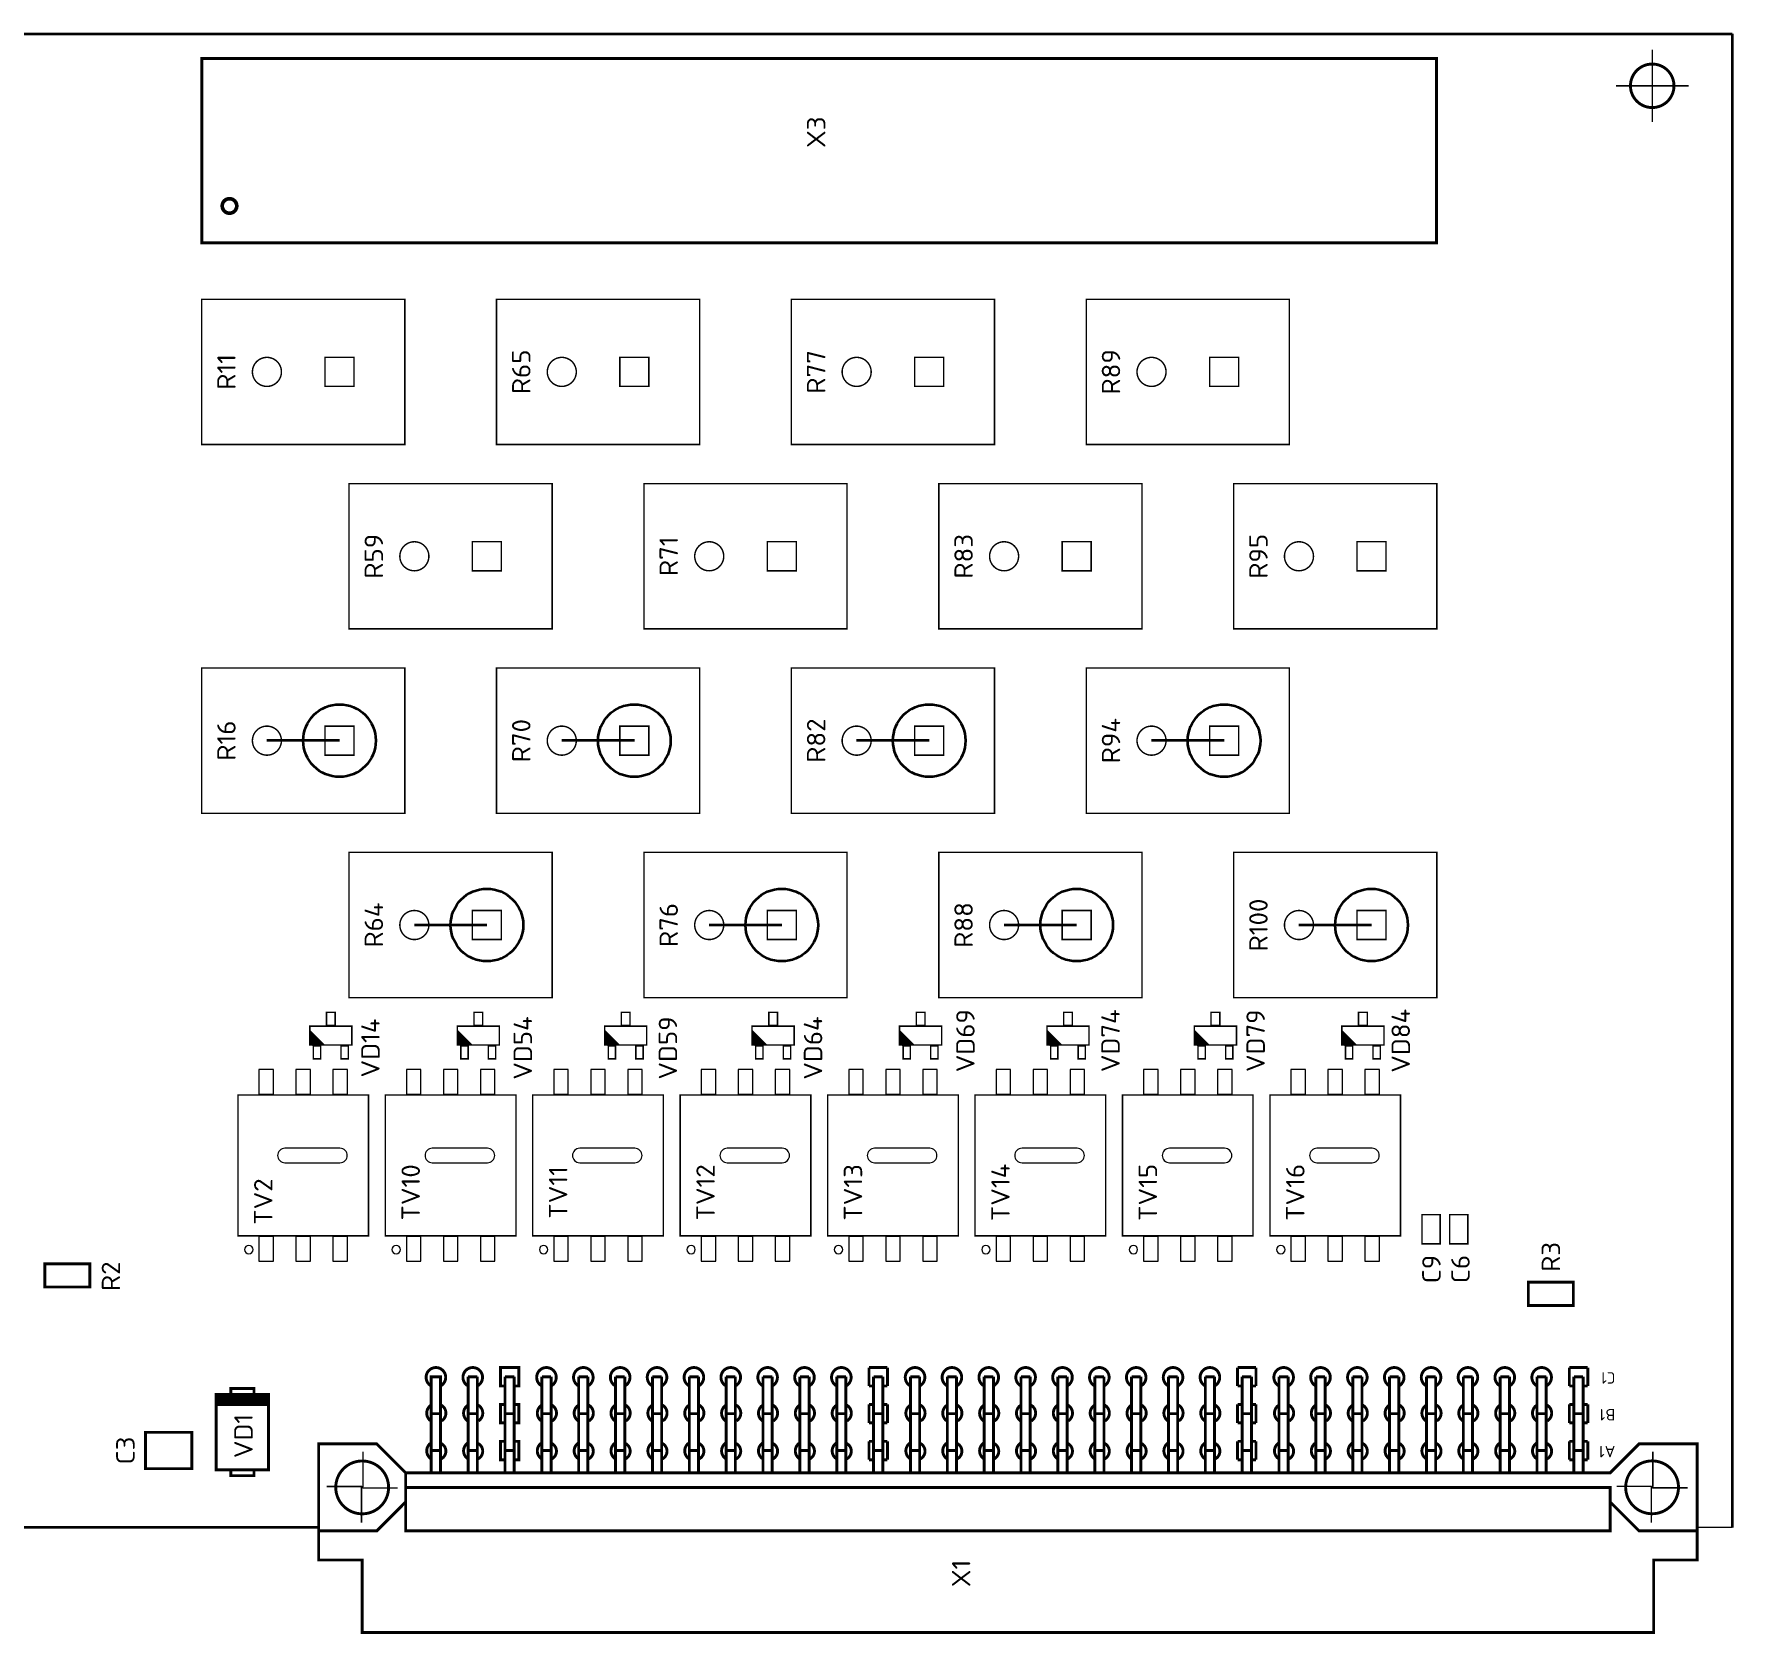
# Model space of a CAD drawing. Header units: millimetres. Extents: x -170 to 383, y 423 to 850.
# Drawn here: x -43.8 to 73.2, y 544.7 to 654.9 of the extents above; entities that cross this region are included whole.
import ezdxf
from ezdxf.enums import TextEntityAlignment as Align

# ---------------------------------------------------------------- set-up
doc = ezdxf.new("R2010")
doc.units = ezdxf.units.MM
doc.layers.add('TOP', color=7, linetype='Continuous', lineweight=35)
doc.layers.add('ФОН', color=254, linetype='Continuous', lineweight=5)
doc.styles.get("Standard").update_dxf_attribs({"font": 'txt.shx'})

msp = doc.modelspace()

# ---------------------------------------------------------------- linework, layer by layer
at = {"layer": 'TOP'}
for p, q in [((-160, 654.87), (73.25, 654.87)), ((73.25, 654.87), (73.25, 552)), ((-22.714, 606.195), (-27.714, 606.195)), ((-2.394, 606.195), (-7.394, 606.195)), ((17.926, 606.195), (12.926, 606.195)), ((38.246, 606.195), (33.246, 606.195)), ((-12.554, 593.495), (-17.554, 593.495)), ((7.766, 593.495), (2.766, 593.495)), ((28.086, 593.495), (23.086, 593.495)), ((48.406, 593.495), (43.406, 593.495)), ((-24.15, 552), (-160, 552))]:
    msp.add_line(p, q, dxfattribs=at)
at = {"layer": 'TOP', "const_width": 0.1}
for points in [[(-18.214, 601.195), (-32.214, 601.195), (-32.214, 611.195), (-18.214, 611.195), (-18.214, 601.195)], [(2.106, 601.195), (-11.894, 601.195), (-11.894, 611.195), (2.106, 611.195), (2.106, 601.195)], [(22.426, 601.195), (8.426, 601.195), (8.426, 611.195), (22.426, 611.195), (22.426, 601.195)], [(42.746, 601.195), (28.746, 601.195), (28.746, 611.195), (42.746, 611.195), (42.746, 601.195)], [(-21.714, 605.195), (-23.714, 605.195), (-23.714, 607.195), (-21.714, 607.195), (-21.714, 605.195)], [(-1.394, 605.195), (-3.394, 605.195), (-3.394, 607.195), (-1.394, 607.195), (-1.394, 605.195)], [(18.926, 605.195), (16.926, 605.195), (16.926, 607.195), (18.926, 607.195), (18.926, 605.195)], [(39.246, 605.195), (37.246, 605.195), (37.246, 607.195), (39.246, 607.195), (39.246, 605.195)], [(-8.054, 588.495), (-22.054, 588.495), (-22.054, 598.495), (-8.054, 598.495), (-8.054, 588.495)], [(12.266, 588.495), (-1.734, 588.495), (-1.734, 598.495), (12.266, 598.495), (12.266, 588.495)], [(32.586, 588.495), (18.586, 588.495), (18.586, 598.495), (32.586, 598.495), (32.586, 588.495)], [(52.906, 588.495), (38.906, 588.495), (38.906, 598.495), (52.906, 598.495), (52.906, 588.495)], [(-11.554, 592.495), (-13.554, 592.495), (-13.554, 594.495), (-11.554, 594.495), (-11.554, 592.495)], [(8.766, 592.495), (6.766, 592.495), (6.766, 594.495), (8.766, 594.495), (8.766, 592.495)], [(29.086, 592.495), (27.086, 592.495), (27.086, 594.495), (29.086, 594.495), (29.086, 592.495)], [(49.406, 592.495), (47.406, 592.495), (47.406, 594.495), (49.406, 594.495), (49.406, 592.495)]]:
    msp.add_lwpolyline(points, dxfattribs=at)
for points in [[(-27.714, 607.195, 1), (-27.714, 605.195, 1), (-27.714, 607.195)], [(-7.394, 607.195, 1), (-7.394, 605.195, 1), (-7.394, 607.195)], [(12.926, 607.195, 1), (12.926, 605.195, 1), (12.926, 607.195)], [(33.246, 607.195, 1), (33.246, 605.195, 1), (33.246, 607.195)], [(-17.554, 594.495, 1), (-17.554, 592.495, 1), (-17.554, 594.495)], [(2.766, 594.495, 1), (2.766, 592.495, 1), (2.766, 594.495)], [(23.086, 594.495, 1), (23.086, 592.495, 1), (23.086, 594.495)], [(43.406, 594.495, 1), (43.406, 592.495, 1), (43.406, 594.495)]]:
    msp.add_lwpolyline(points, format="xyb", dxfattribs=at)
at = {"layer": 'TOP'}
for centre in [(-22.714, 606.195), (-2.394, 606.195), (17.926, 606.195), (38.246, 606.195), (-12.554, 593.495), (7.766, 593.495), (28.086, 593.495), (48.406, 593.495)]:
    msp.add_circle(centre, 2.5, dxfattribs=at)
at = {"layer": 'ФОН'}
msp.add_line((73.25, 552), (70.85, 552), dxfattribs=at)
for points, const_width in [([(52.891, 640.485), (-32.199, 640.485), (-32.199, 653.185), (52.891, 653.185), (52.891, 640.485)], 0.2), ([(67.75, 648.8), (67.75, 653.8)], 0.1), ([(65.25, 651.3), (70.25, 651.3)], 0.1), ([(-18.214, 626.595), (-32.214, 626.595), (-32.214, 636.595), (-18.214, 636.595), (-18.214, 626.595)], 0.1), ([(2.106, 626.595), (-11.894, 626.595), (-11.894, 636.595), (2.106, 636.595), (2.106, 626.595)], 0.1), ([(22.426, 626.595), (8.426, 626.595), (8.426, 636.595), (22.426, 636.595), (22.426, 626.595)], 0.1), ([(42.746, 626.595), (28.746, 626.595), (28.746, 636.595), (42.746, 636.595), (42.746, 626.595)], 0.1), ([(-21.714, 630.595), (-23.714, 630.595), (-23.714, 632.595), (-21.714, 632.595), (-21.714, 630.595)], 0.1), ([(-1.394, 630.595), (-3.394, 630.595), (-3.394, 632.595), (-1.394, 632.595), (-1.394, 630.595)], 0.1), ([(18.926, 630.595), (16.926, 630.595), (16.926, 632.595), (18.926, 632.595), (18.926, 630.595)], 0.1), ([(39.246, 630.595), (37.246, 630.595), (37.246, 632.595), (39.246, 632.595), (39.246, 630.595)], 0.1), ([(-8.054, 613.895), (-22.054, 613.895), (-22.054, 623.895), (-8.054, 623.895), (-8.054, 613.895)], 0.1), ([(12.266, 613.895), (-1.734, 613.895), (-1.734, 623.895), (12.266, 623.895), (12.266, 613.895)], 0.1), ([(32.586, 613.895), (18.586, 613.895), (18.586, 623.895), (32.586, 623.895), (32.586, 613.895)], 0.1), ([(52.906, 613.895), (38.906, 613.895), (38.906, 623.895), (52.906, 623.895), (52.906, 613.895)], 0.1), ([(-11.554, 617.895), (-13.554, 617.895), (-13.554, 619.895), (-11.554, 619.895), (-11.554, 617.895)], 0.1), ([(8.766, 617.895), (6.766, 617.895), (6.766, 619.895), (8.766, 619.895), (8.766, 617.895)], 0.1), ([(29.086, 617.895), (27.086, 617.895), (27.086, 619.895), (29.086, 619.895), (29.086, 617.895)], 0.1), ([(49.406, 617.895), (47.406, 617.895), (47.406, 619.895), (49.406, 619.895), (49.406, 617.895)], 0.1), ([(-23.609, 586.575), (-23.609, 587.475), (-23.009, 587.475), (-23.009, 586.575), (-23.609, 586.575)], 0.1), ([(-13.449, 586.575), (-13.449, 587.475), (-12.849, 587.475), (-12.849, 586.575), (-13.449, 586.575)], 0.1), ([(-3.289, 586.575), (-3.289, 587.475), (-2.689, 587.475), (-2.689, 586.575), (-3.289, 586.575)], 0.1), ([(6.871, 586.575), (6.871, 587.475), (7.471, 587.475), (7.471, 586.575), (6.871, 586.575)], 0.1), ([(17.031, 586.575), (17.031, 587.475), (17.631, 587.475), (17.631, 586.575), (17.031, 586.575)], 0.1), ([(27.191, 586.575), (27.191, 587.475), (27.791, 587.475), (27.791, 586.575), (27.191, 586.575)], 0.1), ([(37.351, 586.575), (37.351, 587.475), (37.951, 587.475), (37.951, 586.575), (37.351, 586.575)], 0.1), ([(47.511, 586.575), (47.511, 587.475), (48.111, 587.475), (48.111, 586.575), (47.511, 586.575)], 0.1), ([(-21.859, 585.225), (-24.759, 585.225), (-24.759, 586.525), (-21.859, 586.525), (-21.859, 585.225)], 0.1), ([(-24.759, 586.225), (-23.759, 585.225)], 0.1), ([(-11.699, 585.225), (-14.599, 585.225), (-14.599, 586.525), (-11.699, 586.525), (-11.699, 585.225)], 0.1), ([(-14.599, 586.225), (-13.599, 585.225)], 0.1), ([(-1.539, 585.225), (-4.439, 585.225), (-4.439, 586.525), (-1.539, 586.525), (-1.539, 585.225)], 0.1), ([(-4.439, 586.225), (-3.439, 585.225)], 0.1), ([(8.621, 585.225), (5.721, 585.225), (5.721, 586.525), (8.621, 586.525), (8.621, 585.225)], 0.1), ([(5.721, 586.225), (6.721, 585.225)], 0.1), ([(18.781, 585.225), (15.881, 585.225), (15.881, 586.525), (18.781, 586.525), (18.781, 585.225)], 0.1), ([(15.881, 586.225), (16.881, 585.225)], 0.1), ([(28.941, 585.225), (26.041, 585.225), (26.041, 586.525), (28.941, 586.525), (28.941, 585.225)], 0.1), ([(26.041, 586.225), (27.041, 585.225)], 0.1), ([(39.101, 585.225), (36.201, 585.225), (36.201, 586.525), (39.101, 586.525), (39.101, 585.225)], 0.1), ([(36.201, 586.225), (37.201, 585.225)], 0.1), ([(49.261, 585.225), (46.361, 585.225), (46.361, 586.525), (49.261, 586.525), (49.261, 585.225)], 0.1), ([(46.361, 586.225), (47.361, 585.225)], 0.1), ([(-24.759, 586.125), (-23.859, 585.225)], 0.1), ([(-24.759, 586.025), (-23.959, 585.225)], 0.1), ([(-24.759, 585.925), (-24.059, 585.225)], 0.1), ([(-24.759, 585.825), (-24.159, 585.225)], 0.1), ([(-24.759, 585.725), (-24.259, 585.225)], 0.1), ([(-24.759, 585.625), (-24.359, 585.225)], 0.1), ([(-24.759, 585.525), (-24.459, 585.225)], 0.1), ([(-24.759, 585.425), (-24.509, 585.175), (-24.509, 584.275), (-24.009, 584.275), (-24.009, 585.175), (-24.509, 585.175)], 0.1), ([(-24.759, 585.325), (-24.659, 585.225)], 0.1), ([(-22.609, 585.175), (-22.609, 584.275), (-22.109, 584.275), (-22.109, 585.175), (-22.609, 585.175)], 0.1), ([(-14.599, 586.125), (-13.699, 585.225)], 0.1), ([(-14.599, 586.025), (-13.799, 585.225)], 0.1), ([(-14.599, 585.925), (-13.899, 585.225)], 0.1), ([(-14.599, 585.825), (-13.999, 585.225)], 0.1), ([(-14.599, 585.725), (-14.099, 585.225)], 0.1), ([(-14.599, 585.625), (-14.199, 585.225)], 0.1), ([(-14.599, 585.525), (-14.299, 585.225)], 0.1), ([(-14.599, 585.425), (-14.349, 585.175), (-14.349, 584.275), (-13.849, 584.275), (-13.849, 585.175), (-14.349, 585.175)], 0.1), ([(-14.599, 585.325), (-14.499, 585.225)], 0.1), ([(-12.449, 585.175), (-12.449, 584.275), (-11.949, 584.275), (-11.949, 585.175), (-12.449, 585.175)], 0.1), ([(-4.439, 586.125), (-3.539, 585.225)], 0.1), ([(-4.439, 586.025), (-3.639, 585.225)], 0.1), ([(-4.439, 585.925), (-3.739, 585.225)], 0.1), ([(-4.439, 585.825), (-3.839, 585.225)], 0.1), ([(-4.439, 585.725), (-3.939, 585.225)], 0.1), ([(-4.439, 585.625), (-4.039, 585.225)], 0.1), ([(-4.439, 585.525), (-4.139, 585.225)], 0.1), ([(-4.439, 585.425), (-4.189, 585.175), (-4.189, 584.275), (-3.689, 584.275), (-3.689, 585.175), (-4.189, 585.175)], 0.1), ([(-4.439, 585.325), (-4.339, 585.225)], 0.1), ([(-2.289, 585.175), (-2.289, 584.275), (-1.789, 584.275), (-1.789, 585.175), (-2.289, 585.175)], 0.1), ([(5.721, 586.125), (6.621, 585.225)], 0.1), ([(5.721, 586.025), (6.521, 585.225)], 0.1), ([(5.721, 585.925), (6.421, 585.225)], 0.1), ([(5.721, 585.825), (6.321, 585.225)], 0.1), ([(5.721, 585.725), (6.221, 585.225)], 0.1), ([(5.721, 585.625), (6.121, 585.225)], 0.1), ([(5.721, 585.525), (6.021, 585.225)], 0.1), ([(5.721, 585.425), (5.971, 585.175), (5.971, 584.275), (6.471, 584.275), (6.471, 585.175), (5.971, 585.175)], 0.1), ([(5.721, 585.325), (5.821, 585.225)], 0.1), ([(7.871, 585.175), (7.871, 584.275), (8.371, 584.275), (8.371, 585.175), (7.871, 585.175)], 0.1), ([(15.881, 586.125), (16.781, 585.225)], 0.1), ([(15.881, 586.025), (16.681, 585.225)], 0.1), ([(15.881, 585.925), (16.581, 585.225)], 0.1), ([(15.881, 585.825), (16.481, 585.225)], 0.1), ([(15.881, 585.725), (16.381, 585.225)], 0.1), ([(15.881, 585.625), (16.281, 585.225)], 0.1), ([(15.881, 585.525), (16.181, 585.225)], 0.1), ([(15.881, 585.425), (16.131, 585.175), (16.131, 584.275), (16.631, 584.275), (16.631, 585.175), (16.131, 585.175)], 0.1), ([(15.881, 585.325), (15.981, 585.225)], 0.1), ([(18.031, 585.175), (18.031, 584.275), (18.531, 584.275), (18.531, 585.175), (18.031, 585.175)], 0.1), ([(26.041, 586.125), (26.941, 585.225)], 0.1), ([(26.041, 586.025), (26.841, 585.225)], 0.1), ([(26.041, 585.925), (26.741, 585.225)], 0.1), ([(26.041, 585.825), (26.641, 585.225)], 0.1), ([(26.041, 585.725), (26.541, 585.225)], 0.1), ([(26.041, 585.625), (26.441, 585.225)], 0.1), ([(26.041, 585.525), (26.341, 585.225)], 0.1), ([(26.041, 585.425), (26.291, 585.175), (26.291, 584.275), (26.791, 584.275), (26.791, 585.175), (26.291, 585.175)], 0.1), ([(26.041, 585.325), (26.141, 585.225)], 0.1), ([(28.191, 585.175), (28.191, 584.275), (28.691, 584.275), (28.691, 585.175), (28.191, 585.175)], 0.1), ([(36.201, 586.125), (37.101, 585.225)], 0.1), ([(36.201, 586.025), (37.001, 585.225)], 0.1), ([(36.201, 585.925), (36.901, 585.225)], 0.1), ([(36.201, 585.825), (36.801, 585.225)], 0.1), ([(36.201, 585.725), (36.701, 585.225)], 0.1), ([(36.201, 585.625), (36.601, 585.225)], 0.1), ([(36.201, 585.525), (36.501, 585.225)], 0.1), ([(36.201, 585.425), (36.451, 585.175), (36.451, 584.275), (36.951, 584.275), (36.951, 585.175), (36.451, 585.175)], 0.1), ([(36.201, 585.325), (36.301, 585.225)], 0.1), ([(38.351, 585.175), (38.351, 584.275), (38.851, 584.275), (38.851, 585.175), (38.351, 585.175)], 0.1), ([(46.361, 586.125), (47.261, 585.225)], 0.1), ([(46.361, 586.025), (47.161, 585.225)], 0.1), ([(46.361, 585.925), (47.061, 585.225)], 0.1), ([(46.361, 585.825), (46.961, 585.225)], 0.1), ([(46.361, 585.725), (46.861, 585.225)], 0.1), ([(46.361, 585.625), (46.761, 585.225)], 0.1), ([(46.361, 585.525), (46.661, 585.225)], 0.1), ([(46.361, 585.425), (46.611, 585.175), (46.611, 584.275), (47.111, 584.275), (47.111, 585.175), (46.611, 585.175)], 0.1), ([(46.361, 585.325), (46.461, 585.225)], 0.1), ([(48.511, 585.175), (48.511, 584.275), (49.011, 584.275), (49.011, 585.175), (48.511, 585.175)], 0.1), ([(-29.714, 572.085), (-20.714, 572.085), (-20.714, 581.785), (-29.714, 581.785), (-29.714, 572.085)], 0.1), ([(-19.554, 572.085), (-10.554, 572.085), (-10.554, 581.785), (-19.554, 581.785), (-19.554, 572.085)], 0.1), ([(-9.394, 572.085), (-0.394, 572.085), (-0.394, 581.785), (-9.394, 581.785), (-9.394, 572.085)], 0.1), ([(0.766, 572.085), (9.766, 572.085), (9.766, 581.785), (0.766, 581.785), (0.766, 572.085)], 0.1), ([(10.926, 572.085), (19.926, 572.085), (19.926, 581.785), (10.926, 581.785), (10.926, 572.085)], 0.1), ([(21.086, 572.085), (30.086, 572.085), (30.086, 581.785), (21.086, 581.785), (21.086, 572.085)], 0.1), ([(31.246, 572.085), (40.246, 572.085), (40.246, 581.785), (31.246, 581.785), (31.246, 572.085)], 0.1), ([(41.406, 572.085), (50.406, 572.085), (50.406, 581.785), (41.406, 581.785), (41.406, 572.085)], 0.1), ([(53.135, 571.54), (51.885, 571.54), (51.885, 573.54), (53.135, 573.54), (53.135, 571.54)], 0.1), ([(55.04, 571.54), (53.79, 571.54), (53.79, 573.54), (55.04, 573.54), (55.04, 571.54)], 0.1), ([(-39.92, 570.165), (-39.92, 568.565), (-43.02, 568.565), (-43.02, 570.165), (-39.92, 570.165)], 0.2), ([(62.315, 568.895), (62.315, 567.295), (59.215, 567.295), (59.215, 568.895), (62.315, 568.895)], 0.2), ([(-11.308, 561.745), (-11.625, 561.745), (-11.625, 563.015), (-10.355, 563.015), (-10.355, 561.745), (-10.672, 561.745)], 0.2), ([(13.775, 561.745), (13.775, 563.015)], 0.2), ([(13.775, 563.015), (15.045, 563.015)], 0.2), ([(15.045, 563.015), (15.045, 561.745)], 0.2), ([(39.175, 561.745), (39.175, 563.015)], 0.2), ([(39.175, 563.015), (40.445, 563.015)], 0.2), ([(40.445, 563.015), (40.445, 561.745)], 0.2), ([(62.035, 561.745), (62.035, 563.015)], 0.2), ([(62.035, 563.015), (63.305, 563.015)], 0.2), ([(63.305, 563.015), (63.305, 561.745)], 0.2), ([(-16.388, 555.713), (-16.388, 562.38), (-15.752, 562.38), (-15.752, 555.713)], 0.2), ([(-13.848, 562.38), (-13.212, 562.38)], 0.2), ([(-13.848, 555.713), (-13.848, 562.38)], 0.2), ([(-13.212, 562.38), (-13.212, 555.713)], 0.2), ([(-11.308, 562.38), (-10.672, 562.38)], 0.2), ([(-11.308, 555.713), (-11.308, 562.38)], 0.2), ([(-10.672, 562.38), (-10.672, 555.713)], 0.2), ([(-8.768, 562.38), (-8.132, 562.38)], 0.2), ([(-8.768, 555.713), (-8.768, 562.38)], 0.2), ([(-8.132, 562.38), (-8.132, 555.713)], 0.2), ([(-6.228, 562.38), (-5.592, 562.38)], 0.2), ([(-6.228, 555.713), (-6.228, 562.38)], 0.2), ([(-5.592, 562.38), (-5.592, 555.713)], 0.2), ([(-3.688, 562.38), (-3.052, 562.38)], 0.2), ([(-3.688, 555.713), (-3.688, 562.38)], 0.2), ([(-3.052, 562.38), (-3.052, 555.713)], 0.2), ([(-1.148, 562.38), (-0.512, 562.38)], 0.2), ([(-1.148, 555.713), (-1.148, 562.38)], 0.2), ([(-0.512, 562.38), (-0.512, 555.713)], 0.2), ([(1.392, 562.38), (2.028, 562.38)], 0.2), ([(1.392, 555.713), (1.392, 562.38)], 0.2), ([(2.028, 562.38), (2.028, 555.713)], 0.2), ([(3.932, 562.38), (4.568, 562.38)], 0.2), ([(3.932, 555.713), (3.932, 562.38)], 0.2), ([(4.568, 562.38), (4.568, 555.713)], 0.2), ([(6.472, 562.38), (7.108, 562.38)], 0.2), ([(6.472, 555.713), (6.472, 562.38)], 0.2), ([(7.108, 562.38), (7.108, 555.713)], 0.2), ([(9.012, 562.38), (9.648, 562.38)], 0.2), ([(9.012, 555.713), (9.012, 562.38)], 0.2), ([(9.648, 562.38), (9.648, 555.713)], 0.2), ([(11.552, 562.38), (12.188, 562.38)], 0.2), ([(11.552, 555.713), (11.552, 562.38)], 0.2), ([(12.188, 562.38), (12.188, 555.713)], 0.2), ([(14.092, 561.745), (13.775, 561.745)], 0.2), ([(14.092, 562.38), (14.728, 562.38)], 0.2), ([(14.092, 555.713), (14.092, 562.38)], 0.2), ([(14.728, 562.38), (14.728, 555.713)], 0.2), ([(15.045, 561.745), (14.728, 561.745)], 0.2), ([(16.632, 562.38), (17.268, 562.38)], 0.2), ([(16.632, 555.713), (16.632, 562.38)], 0.2), ([(17.268, 562.38), (17.268, 555.713)], 0.2), ([(19.172, 562.38), (19.808, 562.38)], 0.2), ([(19.172, 555.713), (19.172, 562.38)], 0.2), ([(19.808, 562.38), (19.808, 555.713)], 0.2), ([(21.712, 562.38), (22.348, 562.38)], 0.2), ([(21.712, 555.713), (21.712, 562.38)], 0.2), ([(22.348, 562.38), (22.348, 555.713)], 0.2), ([(24.252, 562.38), (24.888, 562.38)], 0.2), ([(24.252, 555.713), (24.252, 562.38)], 0.2), ([(24.888, 562.38), (24.888, 555.713)], 0.2), ([(26.792, 562.38), (27.428, 562.38)], 0.2), ([(26.792, 555.713), (26.792, 562.38)], 0.2), ([(27.428, 562.38), (27.428, 555.713)], 0.2), ([(29.332, 562.38), (29.968, 562.38)], 0.2), ([(29.332, 555.713), (29.332, 562.38)], 0.2), ([(29.968, 562.38), (29.968, 555.713)], 0.2), ([(31.872, 562.38), (32.508, 562.38)], 0.2), ([(31.872, 555.713), (31.872, 562.38)], 0.2), ([(32.508, 562.38), (32.508, 555.713)], 0.2), ([(34.412, 562.38), (35.048, 562.38)], 0.2), ([(34.412, 555.713), (34.412, 562.38)], 0.2), ([(35.048, 562.38), (35.048, 555.713)], 0.2), ([(36.952, 562.38), (37.588, 562.38)], 0.2), ([(36.952, 555.713), (36.952, 562.38)], 0.2), ([(37.588, 562.38), (37.588, 555.713)], 0.2), ([(39.492, 561.745), (39.175, 561.745)], 0.2), ([(39.492, 562.38), (40.128, 562.38)], 0.2), ([(39.492, 555.713), (39.492, 562.38)], 0.2), ([(40.128, 562.38), (40.128, 555.713)], 0.2), ([(40.445, 561.745), (40.128, 561.745)], 0.2), ([(42.032, 562.38), (42.668, 562.38)], 0.2), ([(42.032, 555.713), (42.032, 562.38)], 0.2), ([(42.668, 562.38), (42.668, 555.713)], 0.2), ([(44.572, 562.38), (45.208, 562.38)], 0.2), ([(44.572, 555.713), (44.572, 562.38)], 0.2), ([(45.208, 562.38), (45.208, 555.713)], 0.2), ([(47.112, 562.38), (47.748, 562.38)], 0.2), ([(47.112, 555.713), (47.112, 562.38)], 0.2), ([(47.748, 562.38), (47.748, 555.713)], 0.2), ([(49.652, 562.38), (50.288, 562.38)], 0.2), ([(49.652, 555.713), (49.652, 562.38)], 0.2), ([(50.288, 562.38), (50.288, 555.713)], 0.2), ([(52.192, 562.38), (52.828, 562.38)], 0.2), ([(52.192, 555.713), (52.192, 562.38)], 0.2), ([(52.828, 562.38), (52.828, 555.713)], 0.2), ([(54.732, 562.38), (55.368, 562.38)], 0.2), ([(54.732, 555.713), (54.732, 562.38)], 0.2), ([(55.368, 562.38), (55.368, 555.713)], 0.2), ([(57.272, 562.38), (57.908, 562.38)], 0.2), ([(57.272, 555.713), (57.272, 562.38)], 0.2), ([(57.908, 562.38), (57.908, 555.713)], 0.2), ([(59.812, 562.38), (60.448, 562.38)], 0.2), ([(59.812, 555.713), (59.812, 562.38)], 0.2), ([(60.448, 562.38), (60.448, 555.713)], 0.2), ([(62.352, 561.745), (62.035, 561.745)], 0.2), ([(62.352, 562.38), (62.988, 562.38)], 0.2), ([(62.352, 555.713), (62.352, 562.38)], 0.2), ([(62.988, 562.38), (62.988, 555.713)], 0.2), ([(63.305, 561.745), (62.988, 561.745)], 0.2), ([(-31.207, 561.17), (-27.603, 561.17), (-27.603, 555.97), (-31.207, 555.97), (-31.207, 561.17)], 0.2), ([(-31.207, 561.07), (-27.603, 561.07)], 0.2), ([(-31.207, 560.97), (-27.603, 560.97)], 0.2), ([(-31.207, 560.87), (-27.603, 560.87)], 0.2), ([(-31.207, 560.77), (-27.603, 560.77)], 0.2), ([(-31.207, 560.67), (-27.603, 560.67)], 0.2), ([(-31.207, 560.57), (-27.603, 560.57)], 0.2), ([(-31.207, 560.47), (-27.603, 560.47)], 0.2), ([(-28.605, 561.17), (-28.605, 561.57), (-30.205, 561.57), (-30.205, 560.97)], 0.2), ([(-11.308, 559.205), (-11.625, 559.205), (-11.625, 560.475), (-11.308, 560.475)], 0.2), ([(-10.672, 560.475), (-10.355, 560.475), (-10.355, 559.205), (-10.672, 559.205)], 0.2), ([(13.775, 560.475), (14.092, 560.475)], 0.2), ([(13.775, 559.205), (13.775, 560.475)], 0.2), ([(14.728, 560.475), (15.045, 560.475)], 0.2), ([(15.045, 560.475), (15.045, 559.205)], 0.2), ([(39.175, 560.475), (39.492, 560.475)], 0.2), ([(39.175, 559.205), (39.175, 560.475)], 0.2), ([(40.128, 560.475), (40.445, 560.475)], 0.2), ([(40.445, 560.475), (40.445, 559.205)], 0.2), ([(62.035, 560.475), (62.352, 560.475)], 0.2), ([(62.035, 559.205), (62.035, 560.475)], 0.2), ([(62.988, 560.475), (63.305, 560.475)], 0.2), ([(63.305, 560.475), (63.305, 559.205)], 0.2), ([(-16.388, 559.84), (-15.752, 559.84)], 0.2), ([(-13.848, 559.84), (-13.212, 559.84)], 0.2), ([(-11.308, 559.84), (-10.672, 559.84)], 0.2), ([(-8.768, 559.84), (-8.132, 559.84)], 0.2), ([(-6.228, 559.84), (-5.592, 559.84)], 0.2), ([(-3.688, 559.84), (-3.052, 559.84)], 0.2), ([(-1.148, 559.84), (-0.512, 559.84)], 0.2), ([(1.392, 559.84), (2.028, 559.84)], 0.2), ([(3.932, 559.84), (4.568, 559.84)], 0.2), ([(6.472, 559.84), (7.108, 559.84)], 0.2), ([(9.012, 559.84), (9.648, 559.84)], 0.2), ([(11.552, 559.84), (12.188, 559.84)], 0.2), ([(14.092, 559.84), (14.728, 559.84)], 0.2), ([(16.632, 559.84), (17.268, 559.84)], 0.2), ([(19.172, 559.84), (19.808, 559.84)], 0.2), ([(21.712, 559.84), (22.348, 559.84)], 0.2), ([(24.252, 559.84), (24.888, 559.84)], 0.2), ([(26.792, 559.84), (27.428, 559.84)], 0.2), ([(29.332, 559.84), (29.968, 559.84)], 0.2), ([(31.872, 559.84), (32.508, 559.84)], 0.2), ([(34.412, 559.84), (35.048, 559.84)], 0.2), ([(36.952, 559.84), (37.588, 559.84)], 0.2), ([(39.492, 559.84), (40.128, 559.84)], 0.2), ([(42.032, 559.84), (42.668, 559.84)], 0.2), ([(44.572, 559.84), (45.208, 559.84)], 0.2), ([(47.112, 559.84), (47.748, 559.84)], 0.2), ([(49.652, 559.84), (50.288, 559.84)], 0.2), ([(52.192, 559.84), (52.828, 559.84)], 0.2), ([(54.732, 559.84), (55.368, 559.84)], 0.2), ([(57.272, 559.84), (57.908, 559.84)], 0.2), ([(59.812, 559.84), (60.448, 559.84)], 0.2), ([(62.352, 559.84), (62.988, 559.84)], 0.2), ([(-36.085, 556.05), (-36.085, 558.55), (-32.885, 558.55), (-32.885, 556.05), (-36.085, 556.05)], 0.2), ([(14.092, 559.205), (13.775, 559.205)], 0.2), ([(15.045, 559.205), (14.728, 559.205)], 0.2), ([(39.492, 559.205), (39.175, 559.205)], 0.2), ([(40.445, 559.205), (40.128, 559.205)], 0.2), ([(62.352, 559.205), (62.035, 559.205)], 0.2), ([(63.305, 559.205), (62.988, 559.205)], 0.2), ([(63.85, 544.76), (-21.15, 544.76), (-21.15, 549.76), (-24.15, 549.76), (-24.15, 557.76), (-20.15, 557.76), (-18.15, 555.76), (64.85, 555.76), (66.85, 557.76), (70.85, 557.76), (70.85, 549.76), (67.85, 549.76), (67.85, 544.76), (63.85, 544.76)], 0.2), ([(-21.1, 557.225), (-21.1, 554.825), (-21.15, 554.775), (-21.15, 554.76), (-21.185, 554.725), (-21.2, 554.725), (-21.2, 552.325)], 0.1), ([(-16.388, 557.3), (-15.752, 557.3)], 0.2), ([(-13.848, 557.3), (-13.212, 557.3)], 0.2), ([(-11.308, 556.665), (-11.625, 556.665), (-11.625, 557.935), (-11.308, 557.935)], 0.2), ([(-11.308, 557.3), (-10.672, 557.3)], 0.2), ([(-10.672, 557.935), (-10.355, 557.935), (-10.355, 556.665), (-10.672, 556.665)], 0.2), ([(-8.768, 557.3), (-8.132, 557.3)], 0.2), ([(-6.228, 557.3), (-5.592, 557.3)], 0.2), ([(-3.688, 557.3), (-3.052, 557.3)], 0.2), ([(-1.148, 557.3), (-0.512, 557.3)], 0.2), ([(1.392, 557.3), (2.028, 557.3)], 0.2), ([(3.932, 557.3), (4.568, 557.3)], 0.2), ([(6.472, 557.3), (7.108, 557.3)], 0.2), ([(9.012, 557.3), (9.648, 557.3)], 0.2), ([(11.552, 557.3), (12.188, 557.3)], 0.2), ([(13.775, 556.665), (13.775, 557.935)], 0.2), ([(13.775, 557.935), (14.092, 557.935)], 0.2), ([(14.092, 557.3), (14.728, 557.3)], 0.2), ([(14.728, 557.935), (15.045, 557.935)], 0.2), ([(15.045, 557.935), (15.045, 556.665)], 0.2), ([(16.632, 557.3), (17.268, 557.3)], 0.2), ([(19.172, 557.3), (19.808, 557.3)], 0.2), ([(21.712, 557.3), (22.348, 557.3)], 0.2), ([(24.252, 557.3), (24.888, 557.3)], 0.2), ([(26.792, 557.3), (27.428, 557.3)], 0.2), ([(29.332, 557.3), (29.968, 557.3)], 0.2), ([(31.872, 557.3), (32.508, 557.3)], 0.2), ([(34.412, 557.3), (35.048, 557.3)], 0.2), ([(36.952, 557.3), (37.588, 557.3)], 0.2), ([(39.175, 556.665), (39.175, 557.935)], 0.2), ([(39.175, 557.935), (39.492, 557.935)], 0.2), ([(39.492, 557.3), (40.128, 557.3)], 0.2), ([(40.128, 557.935), (40.445, 557.935)], 0.2), ([(40.445, 557.935), (40.445, 556.665)], 0.2), ([(42.032, 557.3), (42.668, 557.3)], 0.2), ([(44.572, 557.3), (45.208, 557.3)], 0.2), ([(47.112, 557.3), (47.748, 557.3)], 0.2), ([(49.652, 557.3), (50.288, 557.3)], 0.2), ([(52.192, 557.3), (52.828, 557.3)], 0.2), ([(54.732, 557.3), (55.368, 557.3)], 0.2), ([(57.272, 557.3), (57.908, 557.3)], 0.2), ([(59.812, 557.3), (60.448, 557.3)], 0.2), ([(62.035, 556.665), (62.035, 557.935)], 0.2), ([(62.035, 557.935), (62.352, 557.935)], 0.2), ([(62.352, 557.3), (62.988, 557.3)], 0.2), ([(62.988, 557.935), (63.305, 557.935)], 0.2), ([(63.305, 557.935), (63.305, 556.665)], 0.2), ([(67.79, 557.229), (67.79, 554.829), (67.74, 554.779), (67.74, 554.765), (67.705, 554.729), (67.69, 554.729), (67.69, 552.329)], 0.1), ([(-28.605, 555.97), (-28.605, 555.57), (-30.205, 555.57), (-30.205, 555.97)], 0.2), ([(-18.15, 554.76), (64.85, 554.76), (64.85, 551.76), (-18.15, 551.76), (-18.15, 555.76)], 0.2), ([(14.092, 556.665), (13.775, 556.665)], 0.2), ([(15.045, 556.665), (14.728, 556.665)], 0.2), ([(39.492, 556.665), (39.175, 556.665)], 0.2), ([(40.445, 556.665), (40.128, 556.665)], 0.2), ([(62.352, 556.665), (62.035, 556.665)], 0.2), ([(63.305, 556.665), (62.988, 556.665)], 0.2), ([(-23.6, 554.825), (-21.2, 554.825), (-21.15, 554.775), (-21.15, 554.76), (-21.115, 554.725), (-18.7, 554.725)], 0.1), ([(65.29, 554.829), (67.69, 554.829), (67.74, 554.779), (67.74, 554.765), (67.775, 554.729), (70.19, 554.729)], 0.1), ([(-18.15, 553.76), (-20.15, 551.76), (-24.15, 551.76)], 0.2), ([(64.85, 553.76), (66.85, 551.76), (70.85, 551.76)], 0.2)]:
    msp.add_lwpolyline(points, dxfattribs=dict(at, const_width=const_width))
for points, const_width in [([(67.75, 652.8, 1), (67.75, 649.8, 1), (67.75, 652.8)], 0.2), ([(-30.294, 643.15, 1), (-30.294, 642.9, 1), (-30.294, 643.15)], 1), ([(-27.714, 632.595, 1), (-27.714, 630.595, 1), (-27.714, 632.595)], 0.1), ([(-7.394, 632.595, 1), (-7.394, 630.595, 1), (-7.394, 632.595)], 0.1), ([(12.926, 632.595, 1), (12.926, 630.595, 1), (12.926, 632.595)], 0.1), ([(33.246, 632.595, 1), (33.246, 630.595, 1), (33.246, 632.595)], 0.1), ([(-17.554, 619.895, 1), (-17.554, 617.895, 1), (-17.554, 619.895)], 0.1), ([(2.766, 619.895, 1), (2.766, 617.895, 1), (2.766, 619.895)], 0.1), ([(23.086, 619.895, 1), (23.086, 617.895, 1), (23.086, 619.895)], 0.1), ([(43.406, 619.895, 1), (43.406, 617.895, 1), (43.406, 619.895)], 0.1), ([(-16.388, 561.745, -3.994451), (-15.752, 561.745)], 0.2), ([(-13.848, 561.745, -3.994451), (-13.212, 561.745)], 0.2), ([(-8.768, 561.745, -3.994451), (-8.132, 561.745)], 0.2), ([(-6.228, 561.745, -3.994451), (-5.592, 561.745)], 0.2), ([(-3.688, 561.745, -3.994451), (-3.052, 561.745)], 0.2), ([(-1.148, 561.745, -3.994451), (-0.512, 561.745)], 0.2), ([(1.392, 561.745, -3.994451), (2.028, 561.745)], 0.2), ([(3.932, 561.745, -3.994451), (4.568, 561.745)], 0.2), ([(6.472, 561.745, -3.994451), (7.108, 561.745)], 0.2), ([(9.012, 561.745, -3.994451), (9.648, 561.745)], 0.2), ([(11.552, 561.745, -3.994451), (12.188, 561.745)], 0.2), ([(16.632, 561.745, -3.994451), (17.268, 561.745)], 0.2), ([(19.172, 561.745, -3.994451), (19.808, 561.745)], 0.2), ([(21.712, 561.745, -3.994451), (22.348, 561.745)], 0.2), ([(24.252, 561.745, -3.994451), (24.888, 561.745)], 0.2), ([(26.792, 561.745, -3.994451), (27.428, 561.745)], 0.2), ([(29.332, 561.745, -3.994451), (29.968, 561.745)], 0.2), ([(31.872, 561.745, -3.994451), (32.508, 561.745)], 0.2), ([(34.412, 561.745, -3.994451), (35.048, 561.745)], 0.2), ([(36.952, 561.745, -3.994451), (37.588, 561.745)], 0.2), ([(42.032, 561.745, -3.994451), (42.668, 561.745)], 0.2), ([(44.572, 561.745, -3.994451), (45.208, 561.745)], 0.2), ([(47.112, 561.745, -3.994451), (47.748, 561.745)], 0.2), ([(49.652, 561.745, -3.994451), (50.288, 561.745)], 0.2), ([(52.192, 561.745, -3.994451), (52.828, 561.745)], 0.2), ([(54.732, 561.745, -3.994451), (55.368, 561.745)], 0.2), ([(57.272, 561.745, -3.994451), (57.908, 561.745)], 0.2), ([(59.812, 561.745, -3.994451), (60.448, 561.745)], 0.2), ([(-16.4, 559.325, -0.548946), (-16.4, 560.425)], 0.2), ([(-15.674, 559.341, 0.566199), (-15.7, 560.425)], 0.2), ([(-13.86, 559.325, -0.548946), (-13.86, 560.425)], 0.2), ([(-13.134, 559.341, 0.566199), (-13.16, 560.425)], 0.2), ([(-8.78, 559.325, -0.548946), (-8.78, 560.425)], 0.2), ([(-8.054, 559.341, 0.566199), (-8.08, 560.425)], 0.2), ([(-6.24, 559.325, -0.548946), (-6.24, 560.425)], 0.2), ([(-5.514, 559.341, 0.566199), (-5.54, 560.425)], 0.2), ([(-3.7, 559.325, -0.548946), (-3.7, 560.425)], 0.2), ([(-2.974, 559.341, 0.566199), (-3, 560.425)], 0.2), ([(-1.16, 559.325, -0.548946), (-1.16, 560.425)], 0.2), ([(-0.434, 559.341, 0.566199), (-0.46, 560.425)], 0.2), ([(1.38, 559.325, -0.548946), (1.38, 560.425)], 0.2), ([(2.106, 559.341, 0.566199), (2.08, 560.425)], 0.2), ([(3.92, 559.325, -0.548946), (3.92, 560.425)], 0.2), ([(4.646, 559.341, 0.566199), (4.62, 560.425)], 0.2), ([(6.46, 559.325, -0.548946), (6.46, 560.425)], 0.2), ([(7.186, 559.341, 0.566199), (7.16, 560.425)], 0.2), ([(9, 559.325, -0.548946), (9, 560.425)], 0.2), ([(9.726, 559.341, 0.566199), (9.7, 560.425)], 0.2), ([(11.54, 559.325, -0.548946), (11.54, 560.425)], 0.2), ([(12.266, 559.341, 0.566199), (12.24, 560.425)], 0.2), ([(16.62, 559.325, -0.548946), (16.62, 560.425)], 0.2), ([(17.346, 559.341, 0.566199), (17.32, 560.425)], 0.2), ([(19.16, 559.325, -0.548946), (19.16, 560.425)], 0.2), ([(19.886, 559.341, 0.566199), (19.86, 560.425)], 0.2), ([(21.7, 559.325, -0.548946), (21.7, 560.425)], 0.2), ([(22.426, 559.341, 0.566199), (22.4, 560.425)], 0.2), ([(24.24, 559.325, -0.548946), (24.24, 560.425)], 0.2), ([(24.966, 559.341, 0.566199), (24.94, 560.425)], 0.2), ([(26.78, 559.325, -0.548946), (26.78, 560.425)], 0.2), ([(27.506, 559.341, 0.566199), (27.48, 560.425)], 0.2), ([(29.32, 559.325, -0.548946), (29.32, 560.425)], 0.2), ([(30.046, 559.341, 0.566199), (30.02, 560.425)], 0.2), ([(31.86, 559.325, -0.548946), (31.86, 560.425)], 0.2), ([(32.586, 559.341, 0.566199), (32.56, 560.425)], 0.2), ([(34.4, 559.325, -0.548946), (34.4, 560.425)], 0.2), ([(35.126, 559.341, 0.566199), (35.1, 560.425)], 0.2), ([(36.94, 559.325, -0.548946), (36.94, 560.425)], 0.2), ([(37.666, 559.341, 0.566199), (37.64, 560.425)], 0.2), ([(42.02, 559.325, -0.548946), (42.02, 560.425)], 0.2), ([(42.746, 559.341, 0.566199), (42.72, 560.425)], 0.2), ([(44.56, 559.325, -0.548946), (44.56, 560.425)], 0.2), ([(45.286, 559.341, 0.566199), (45.26, 560.425)], 0.2), ([(47.1, 559.325, -0.548946), (47.1, 560.425)], 0.2), ([(47.826, 559.341, 0.566199), (47.8, 560.425)], 0.2), ([(49.64, 559.325, -0.548946), (49.64, 560.425)], 0.2), ([(50.366, 559.341, 0.566199), (50.34, 560.425)], 0.2), ([(52.18, 559.325, -0.548946), (52.18, 560.425)], 0.2), ([(52.906, 559.341, 0.566199), (52.88, 560.425)], 0.2), ([(54.72, 559.325, -0.548946), (54.72, 560.425)], 0.2), ([(55.446, 559.341, 0.566199), (55.42, 560.425)], 0.2), ([(57.26, 559.325, -0.548946), (57.26, 560.425)], 0.2), ([(57.986, 559.341, 0.566199), (57.96, 560.425)], 0.2), ([(59.8, 559.325, -0.548946), (59.8, 560.425)], 0.2), ([(60.526, 559.341, 0.566199), (60.5, 560.425)], 0.2), ([(-16.4, 556.725, -0.548946), (-16.4, 557.825)], 0.2), ([(-15.7, 556.725, 0.663793), (-15.8, 557.825)], 0.2), ([(-13.86, 556.725, -0.548946), (-13.86, 557.825)], 0.2), ([(-13.16, 556.725, 0.663793), (-13.26, 557.825)], 0.2), ([(-8.78, 556.725, -0.548946), (-8.78, 557.825)], 0.2), ([(-8.08, 556.725, 0.663793), (-8.18, 557.825)], 0.2), ([(-6.24, 556.725, -0.548946), (-6.24, 557.825)], 0.2), ([(-5.54, 556.725, 0.663793), (-5.64, 557.825)], 0.2), ([(-3.7, 556.725, -0.548946), (-3.7, 557.825)], 0.2), ([(-3, 556.725, 0.663793), (-3.1, 557.825)], 0.2), ([(-1.16, 556.725, -0.548946), (-1.16, 557.825)], 0.2), ([(-0.46, 556.725, 0.663793), (-0.56, 557.825)], 0.2), ([(1.38, 556.725, -0.548946), (1.38, 557.825)], 0.2), ([(2.08, 556.725, 0.663793), (1.98, 557.825)], 0.2), ([(3.92, 556.725, -0.548946), (3.92, 557.825)], 0.2), ([(4.62, 556.725, 0.663793), (4.52, 557.825)], 0.2), ([(6.46, 556.725, -0.548946), (6.46, 557.825)], 0.2), ([(7.16, 556.725, 0.663793), (7.06, 557.825)], 0.2), ([(9, 556.725, -0.548946), (9, 557.825)], 0.2), ([(9.7, 556.725, 0.663793), (9.6, 557.825)], 0.2), ([(11.54, 556.725, -0.548946), (11.54, 557.825)], 0.2), ([(12.24, 556.725, 0.663793), (12.14, 557.825)], 0.2), ([(16.62, 556.725, -0.548946), (16.62, 557.825)], 0.2), ([(17.32, 556.725, 0.663793), (17.22, 557.825)], 0.2), ([(19.16, 556.725, -0.548946), (19.16, 557.825)], 0.2), ([(19.86, 556.725, 0.663793), (19.76, 557.825)], 0.2), ([(21.7, 556.725, -0.548946), (21.7, 557.825)], 0.2), ([(22.4, 556.725, 0.663793), (22.3, 557.825)], 0.2), ([(24.24, 556.725, -0.548946), (24.24, 557.825)], 0.2), ([(24.94, 556.725, 0.663793), (24.84, 557.825)], 0.2), ([(26.78, 556.725, -0.548946), (26.78, 557.825)], 0.2), ([(27.48, 556.725, 0.663793), (27.38, 557.825)], 0.2), ([(29.32, 556.725, -0.548946), (29.32, 557.825)], 0.2), ([(30.02, 556.725, 0.663793), (29.92, 557.825)], 0.2), ([(31.86, 556.725, -0.548946), (31.86, 557.825)], 0.2), ([(32.56, 556.725, 0.663793), (32.46, 557.825)], 0.2), ([(34.4, 556.725, -0.548946), (34.4, 557.825)], 0.2), ([(35.1, 556.725, 0.663793), (35, 557.825)], 0.2), ([(36.94, 556.725, -0.548946), (36.94, 557.825)], 0.2), ([(37.64, 556.725, 0.663793), (37.54, 557.825)], 0.2), ([(42.02, 556.725, -0.548946), (42.02, 557.825)], 0.2), ([(42.72, 556.725, 0.663793), (42.62, 557.825)], 0.2), ([(44.56, 556.725, -0.548946), (44.56, 557.825)], 0.2), ([(45.26, 556.725, 0.663793), (45.16, 557.825)], 0.2), ([(47.1, 556.725, -0.548946), (47.1, 557.825)], 0.2), ([(47.8, 556.725, 0.663793), (47.7, 557.825)], 0.2), ([(49.64, 556.725, -0.548946), (49.64, 557.825)], 0.2), ([(50.34, 556.725, 0.663793), (50.24, 557.825)], 0.2), ([(52.18, 556.725, -0.548946), (52.18, 557.825)], 0.2), ([(52.88, 556.725, 0.663793), (52.78, 557.825)], 0.2), ([(54.72, 556.725, -0.548946), (54.72, 557.825)], 0.2), ([(55.42, 556.725, 0.663793), (55.32, 557.825)], 0.2), ([(57.26, 556.725, -0.548946), (57.26, 557.825)], 0.2), ([(57.96, 556.725, 0.663793), (57.86, 557.825)], 0.2), ([(59.8, 556.725, -0.548946), (59.8, 557.825)], 0.2), ([(60.5, 556.725, 0.663793), (60.4, 557.825)], 0.2), ([(-21.15, 556.581, 1), (-21.15, 552.939, 1), (-21.15, 556.581)], 0.2), ([(67.74, 556.585, 0.999945), (67.74, 552.944, 1.000055), (67.74, 556.585)], 0.2)]:
    msp.add_lwpolyline(points, format="xyb", dxfattribs=dict(at, const_width=const_width))
for points in [[(-28.264, 581.835), (-27.264, 581.835), (-27.264, 583.535), (-28.264, 583.535)], [(-25.714, 581.835), (-24.714, 581.835), (-24.714, 583.535), (-25.714, 583.535)], [(-23.164, 581.835), (-22.164, 581.835), (-22.164, 583.535), (-23.164, 583.535)], [(-18.104, 581.835), (-17.104, 581.835), (-17.104, 583.535), (-18.104, 583.535)], [(-15.554, 581.835), (-14.554, 581.835), (-14.554, 583.535), (-15.554, 583.535)], [(-13.004, 581.835), (-12.004, 581.835), (-12.004, 583.535), (-13.004, 583.535)], [(-7.944, 581.835), (-6.944, 581.835), (-6.944, 583.535), (-7.944, 583.535)], [(-5.394, 581.835), (-4.394, 581.835), (-4.394, 583.535), (-5.394, 583.535)], [(-2.844, 581.835), (-1.844, 581.835), (-1.844, 583.535), (-2.844, 583.535)], [(2.216, 581.835), (3.216, 581.835), (3.216, 583.535), (2.216, 583.535)], [(4.766, 581.835), (5.766, 581.835), (5.766, 583.535), (4.766, 583.535)], [(7.316, 581.835), (8.316, 581.835), (8.316, 583.535), (7.316, 583.535)], [(12.376, 581.835), (13.376, 581.835), (13.376, 583.535), (12.376, 583.535)], [(14.926, 581.835), (15.926, 581.835), (15.926, 583.535), (14.926, 583.535)], [(17.476, 581.835), (18.476, 581.835), (18.476, 583.535), (17.476, 583.535)], [(22.536, 581.835), (23.536, 581.835), (23.536, 583.535), (22.536, 583.535)], [(25.086, 581.835), (26.086, 581.835), (26.086, 583.535), (25.086, 583.535)], [(27.636, 581.835), (28.636, 581.835), (28.636, 583.535), (27.636, 583.535)], [(32.696, 581.835), (33.696, 581.835), (33.696, 583.535), (32.696, 583.535)], [(35.246, 581.835), (36.246, 581.835), (36.246, 583.535), (35.246, 583.535)], [(37.796, 581.835), (38.796, 581.835), (38.796, 583.535), (37.796, 583.535)], [(42.856, 581.835), (43.856, 581.835), (43.856, 583.535), (42.856, 583.535)], [(45.406, 581.835), (46.406, 581.835), (46.406, 583.535), (45.406, 583.535)], [(47.956, 581.835), (48.956, 581.835), (48.956, 583.535), (47.956, 583.535)], [(-28.264, 570.335), (-27.264, 570.335), (-27.264, 572.035), (-28.264, 572.035)], [(-25.714, 570.335), (-24.714, 570.335), (-24.714, 572.035), (-25.714, 572.035)], [(-23.164, 570.335), (-22.164, 570.335), (-22.164, 572.035), (-23.164, 572.035)], [(-18.104, 570.335), (-17.104, 570.335), (-17.104, 572.035), (-18.104, 572.035)], [(-15.554, 570.335), (-14.554, 570.335), (-14.554, 572.035), (-15.554, 572.035)], [(-13.004, 570.335), (-12.004, 570.335), (-12.004, 572.035), (-13.004, 572.035)], [(-7.944, 570.335), (-6.944, 570.335), (-6.944, 572.035), (-7.944, 572.035)], [(-5.394, 570.335), (-4.394, 570.335), (-4.394, 572.035), (-5.394, 572.035)], [(-2.844, 570.335), (-1.844, 570.335), (-1.844, 572.035), (-2.844, 572.035)], [(2.216, 570.335), (3.216, 570.335), (3.216, 572.035), (2.216, 572.035)], [(4.766, 570.335), (5.766, 570.335), (5.766, 572.035), (4.766, 572.035)], [(7.316, 570.335), (8.316, 570.335), (8.316, 572.035), (7.316, 572.035)], [(12.376, 570.335), (13.376, 570.335), (13.376, 572.035), (12.376, 572.035)], [(14.926, 570.335), (15.926, 570.335), (15.926, 572.035), (14.926, 572.035)], [(17.476, 570.335), (18.476, 570.335), (18.476, 572.035), (17.476, 572.035)], [(22.536, 570.335), (23.536, 570.335), (23.536, 572.035), (22.536, 572.035)], [(25.086, 570.335), (26.086, 570.335), (26.086, 572.035), (25.086, 572.035)], [(27.636, 570.335), (28.636, 570.335), (28.636, 572.035), (27.636, 572.035)], [(32.696, 570.335), (33.696, 570.335), (33.696, 572.035), (32.696, 572.035)], [(35.246, 570.335), (36.246, 570.335), (36.246, 572.035), (35.246, 572.035)], [(37.796, 570.335), (38.796, 570.335), (38.796, 572.035), (37.796, 572.035)], [(42.856, 570.335), (43.856, 570.335), (43.856, 572.035), (42.856, 572.035)], [(45.406, 570.335), (46.406, 570.335), (46.406, 572.035), (45.406, 572.035)], [(47.956, 570.335), (48.956, 570.335), (48.956, 572.035), (47.956, 572.035)]]:
    msp.add_lwpolyline(points, close=True, dxfattribs=at)
for points in [[(-26.479, 577.12), (-22.679, 577.12, 0.414214), (-22.179, 577.62, 0.414214), (-22.679, 578.12), (-26.479, 578.12, 0.414214), (-26.979, 577.62, 0.414214), (-26.479, 577.12)], [(-16.319, 577.12), (-12.519, 577.12, 0.414214), (-12.019, 577.62, 0.414214), (-12.519, 578.12), (-16.319, 578.12, 0.414214), (-16.819, 577.62, 0.414214), (-16.319, 577.12)], [(-6.159, 577.12), (-2.359, 577.12, 0.414214), (-1.859, 577.62, 0.414214), (-2.359, 578.12), (-6.159, 578.12, 0.414214), (-6.659, 577.62, 0.414214), (-6.159, 577.12)], [(4.001, 577.12), (7.801, 577.12, 0.414214), (8.301, 577.62, 0.414214), (7.801, 578.12), (4.001, 578.12, 0.414214), (3.501, 577.62, 0.414214), (4.001, 577.12)], [(14.161, 577.12), (17.961, 577.12, 0.414214), (18.461, 577.62, 0.414214), (17.961, 578.12), (14.161, 578.12, 0.414214), (13.661, 577.62, 0.414214), (14.161, 577.12)], [(24.321, 577.12), (28.121, 577.12, 0.414214), (28.621, 577.62, 0.414214), (28.121, 578.12), (24.321, 578.12, 0.414214), (23.821, 577.62, 0.414214), (24.321, 577.12)], [(34.481, 577.12), (38.281, 577.12, 0.414214), (38.781, 577.62, 0.414214), (38.281, 578.12), (34.481, 578.12, 0.414214), (33.981, 577.62, 0.414214), (34.481, 577.12)], [(44.641, 577.12), (48.441, 577.12, 0.414214), (48.941, 577.62, 0.414214), (48.441, 578.12), (44.641, 578.12, 0.414214), (44.141, 577.62, 0.414214), (44.641, 577.12)]]:
    msp.add_lwpolyline(points, format="xyb", dxfattribs=at)
for points in [[(-28.964, 571.427, 1), (-28.964, 570.843, 1)], [(-18.804, 571.427, 1), (-18.804, 570.843, 1)], [(-8.644, 571.427, 1), (-8.644, 570.843, 1)], [(1.516, 571.427, 1), (1.516, 570.843, 1)], [(11.676, 571.427, 1), (11.676, 570.843, 1)], [(21.836, 571.427, 1), (21.836, 570.843, 1)], [(31.996, 571.427, 1), (31.996, 570.843, 1)], [(42.156, 571.427, 1), (42.156, 570.843, 1)]]:
    msp.add_lwpolyline(points, format="xyb", close=True, dxfattribs=at)

# ---------------------------------------------------------------- texts
at = {"layer": 'TOP', "width": 1.019685}
for s, p in [('R16', (-29.871, 606.195)), ('R70', (-9.551, 606.195)), ('R82', (10.769, 606.195)), ('R94', (31.089, 606.195)), ('R64', (-19.711, 593.495)), ('R76', (0.609, 593.495)), ('R88', (20.929, 593.495)), ('R100', (41.249, 593.495))]:
    msp.add_text(s, height=1.27, rotation=90, dxfattribs=at).set_placement(p, align=Align.CENTER)
at = {"layer": 'ФОН', "width": 1.019685}
for s, p in [('X3', (10.77, 648.105)), ('R11', (-29.871, 631.595)), ('R65', (-9.551, 631.595)), ('R77', (10.769, 631.595)), ('R89', (31.089, 631.595)), ('R59', (-19.711, 618.895)), ('R83', (20.929, 618.895)), ('R95', (41.249, 618.895)), ('R71', (0.609, 618.895)), ('VD69', (21.055, 585.525)), ('VD74', (31.055, 585.525)), ('VD79', (41.055, 585.525)), ('VD84', (51.055, 585.525)), ('VD14', (-19.945, 585.025)), ('VD54', (-9.445, 585.025)), ('VD59', (0.555, 585.025)), ('VD64', (10.555, 585.025)), ('TV10', (-17.17, 575.08)), ('TV12', (3.15, 575.08)), ('TV13', (13.31, 575.08)), ('TV14', (23.47, 575.08)), ('TV15', (33.63, 575.08)), ('TV16', (43.79, 575.08)), ('TV2', (-27.33, 574.445)), ('TV11', (-7.01, 575.08)), ('R3', (61.4, 570.635)), ('R2', (-37.83, 569.3)), ('C9', (53.17, 569.8)), ('C6', (55.17, 569.8)), ('VD1', (-28.695, 558.3)), ('C3', (-36.83, 557.3)), ('X1', (20.76, 548.833))]:
    msp.add_text(s, height=1.27, rotation=90, dxfattribs=at).set_placement(p, align=Align.CENTER)
at = {"layer": 'ФОН'}
for s, p in [('C1', (65.21, 562.697)), ('B1', (65.21, 560.157)), ('A1', (65.21, 557.617))]:
    msp.add_text(s, height=0.787, rotation=180, dxfattribs=at).set_placement(p)

doc.saveas('drawing.dxf')
